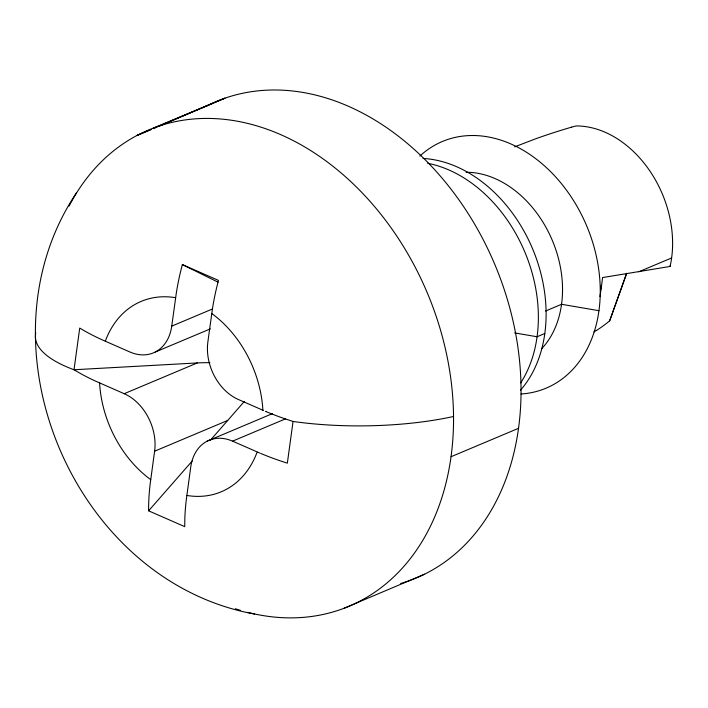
<?xml version="1.0" encoding="UTF-8"?>
<svg xmlns="http://www.w3.org/2000/svg" width="708" height="708" viewBox="0 0 708 708"><rect width="100%" height="100%" fill="white"/><g stroke="black" fill="none" stroke-linecap="round" stroke-linejoin="round"><path stroke-width="1.06" d="M35.781 332.937A163.991 52.065 -0.5 0 0 74.013 369.753L80.862 373.727A172.168 70.579 7.8 0 0 95.961 381.293L124.201 393.701A46.135 34.604 67.2 0 1 154.609 451.208L150.176 483.847A169.247 87.88 -66.4 0 0 148.609 510.822L184.726 526.637L184.85 517.902A172.168 89.403 -66.4 0 1 186.31 499.662L190.735 467.023A46.135 34.604 67.2 0 1 232.569 441.146L285.351 418.924M209.904 362.7A183.195 151.07 -41.3 0 0 197.293 362.939L74.013 369.753L79.73 328.061A169.247 69.375 7.8 0 0 101.669 339.601L129.918 352A46.135 34.604 67.2 0 0 171.743 326.123L176.257 293.448A172.168 89.403 -66.4 0 1 179.947 274.27L182.337 264.58L218.462 280.395A169.247 87.88 -66.4 0 0 212.382 309.263L207.869 341.937A46.135 34.604 67.2 0 0 238.277 399.454L263.358 410.428M453.536 416.499A163.999 52.065 -0.5 0 1 293.05 421.464L287.342 463.156A169.247 69.375 7.8 0 1 260.898 453.509L260.659 453.421M599.977 296.581L601.287 287.572A65.322 5.505 -84.4 0 0 602.579 277.571L670.087 266.447L669.803 265.96M596.322 330.512A639.368 147.99 -76.1 0 0 608.243 321.981L609.641 320.866L626.695 273.474M626.607 273.288L609.641 320.866M76.384 192.974C-25.727 345.831 73.889 581.082 254.579 614.057M148.609 510.822L192.151 461.076M210.285 440.349L244.331 401.445M596.322 330.494L593.862 331.919M151.158 129.449L136.945 135.493L151.114 129.493M153.185 128.591L207.993 105.28M344.168 608.234L424.57 574.197M153.14 128.635L156.176 127.343M158.203 126.484L225.002 98.164L153.353 128.077M171.743 326.123L212.356 309.033M155.3 352.009L210.356 328.875M124.201 393.701L197.293 362.939M154.609 451.208L227.702 420.446M207.178 441.146L272.385 413.649M545.594 311.016L561.559 304.29L598.977 310.706M638.687 271.828L671.618 257.969M544.815 333.503L537.08 336.76L514.636 332.91M451.04 456.722L518.557 428.305M514.636 146.875L535.328 138.918A639.368 475.953 -52.1 0 1 571.542 127.166M571.542 127.148L576.047 125.944A100.837 75.614 67.2 0 1 670.087 266.447M293.05 421.464L283.935 418.446A172.168 70.579 7.8 0 1 266.615 411.817L266.376 411.72M265.907 411.525L265.438 411.33M259.73 453.023L258.57 452.527M258.11 452.324L257.65 452.129M232.569 441.146L257.19 451.925A103.271 77.446 67.2 0 1 186.841 495.45M182.337 264.58L218.055 282.165M601.119 285.607L601.402 288.846M205.603 106.483A258.376 193.753 67.2 0 1 496.202 267.801A258.376 193.753 67.2 0 1 400.693 583.489M69.057 206.161A258.376 193.753 67.2 0 1 316.149 154.096A258.376 193.753 67.2 0 1 450.58 459.899A258.376 193.753 67.2 0 1 247.614 612.323M240.26 610.287A258.376 193.753 67.2 0 1 235.313 608.738M427.659 163.256A133.803 100.341 67.2 0 1 524.655 251.606A133.803 100.341 67.2 0 1 520.681 382.922M423.012 158.442A133.803 100.341 67.2 0 1 532.566 248.747A133.803 100.341 67.2 0 1 520.495 390.188M419.844 156.079A133.803 100.341 67.2 0 1 586.445 225.312A133.803 100.341 67.2 0 1 521.017 394.002M466.076 172.265A100.837 75.614 67.2 0 1 552.019 239.693A100.837 75.614 67.2 0 1 541.567 348.832M150.716 479.635A103.271 77.446 67.2 0 1 99.58 382.913M105.288 341.221A103.271 77.446 67.2 0 1 175.637 297.696M211.763 313.511A103.271 77.446 67.2 0 1 262.898 410.233"/></g></svg>
